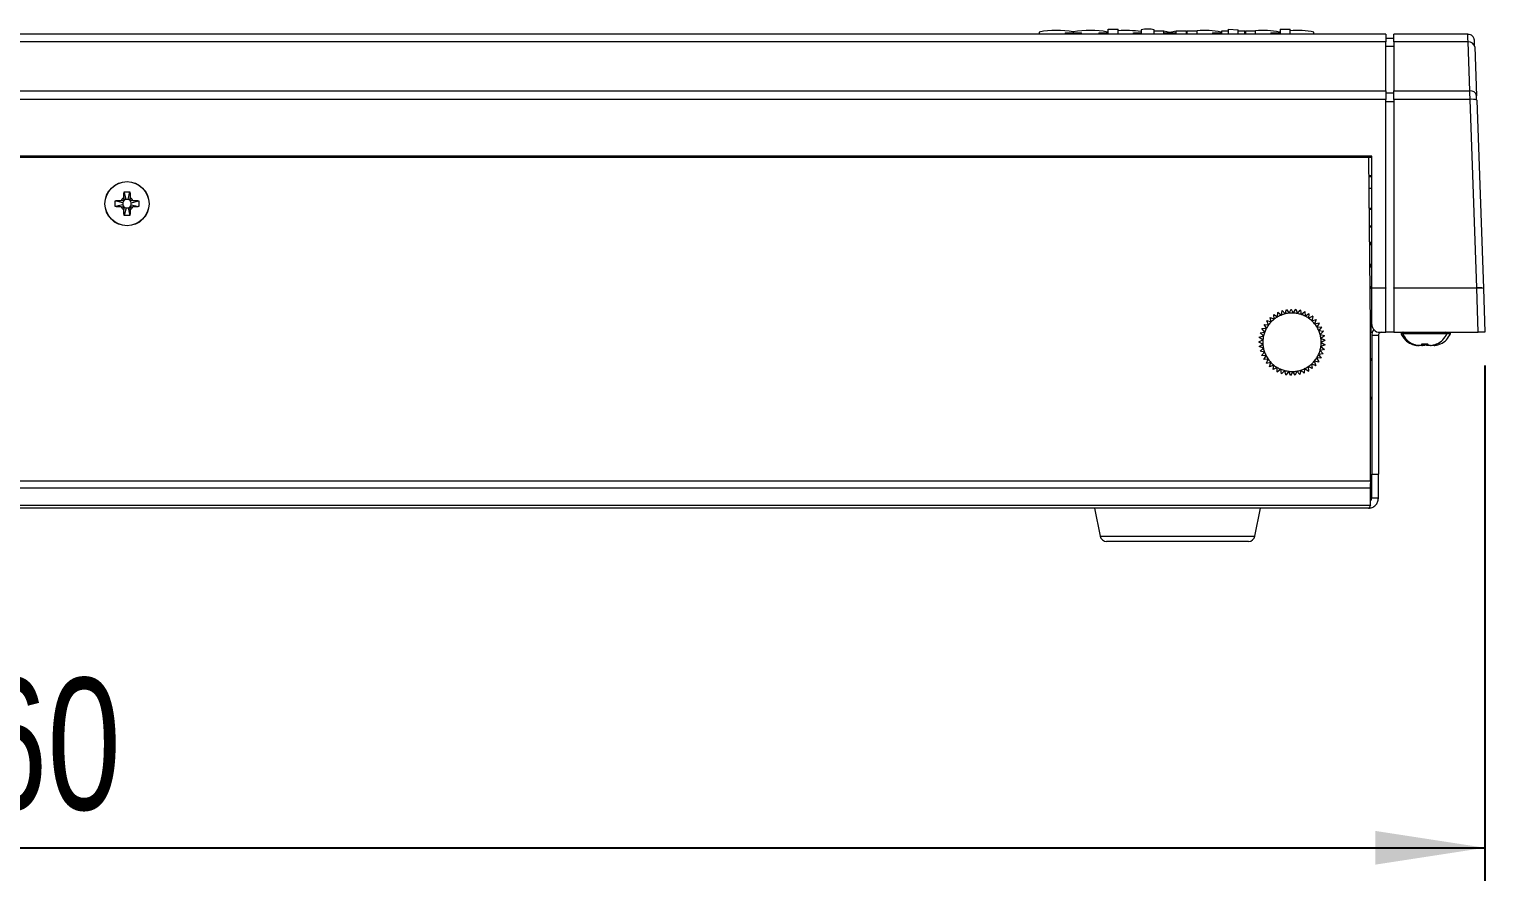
# Model space of a CAD drawing. Header units: millimetres. Extents: x 34 to 261, y 11 to 208.
# Drawn here: x 76.99 to 120.85, y 147.85 to 173.51 of the extents above; entities that cross this region are included whole.
import ezdxf

# ---------------------------------------------------------------- set-up
doc = ezdxf.new("R2010")
doc.units = ezdxf.units.MM
doc.styles.add('SLDTEXTSTYLE0', font='TXT', dxfattribs={"width": 0.75})
doc.dimstyles.new('SLDDIMSTYLE0', dxfattribs={"dimtxt": 3.96875, "dimasz": 3.302, "dimexe": 0, "dimexo": 0.0625, "dimgap": 0.992188, "dimtad": 1, "dimlfac": 5, "dimrnd": 1e-09, "dimzin": 12, "dimdsep": 46, "dimtxsty": 'SLDTEXTSTYLE0', "dimsah": 1, "dimcen": 0.09, "dimadec": 0, "dimazin": 3, "dimtfac": 1, "dimtofl": 0, "dimtmove": 0, "dimatfit": 3, "dimfxl": 1, "dimfrac": 2, "dimtolj": 1, "dimtzin": 12, "dimarcsym": 0})

# ---------------------------------------------------------------- blocks, each defined once
blk = doc.blocks.new('_D')
for p, q in [((34.333, 163.378), (34.333, 147.848)), ((120.851, 163.378), (120.851, 147.848)), ((34.333, 148.845), (120.851, 148.845))]:
    blk.add_line(p, q)
for points in [[(34.333, 148.845), (37.635, 148.337), (37.635, 149.353)], [(120.851, 148.845), (117.549, 149.353), (117.549, 148.337)]]:
    blk.add_solid(points)
at = {"insert": (67.581, 153.961), "char_height": 3.9688, "attachment_point": 1, "style": 'SLDTEXTSTYLE0'}
blk.add_mtext('432.60', dxfattribs=at)

msp = doc.modelspace()

# ---------------------------------------------------------------- linework, layer by layer
at = {"color": 7, "linetype": 'Continuous', "lineweight": 15}
for p, q in [((117.8719, 173.3547), (37.3119, 173.3547)), ((107.4219, 173.4224), (107.4219, 173.3547)), ((108.2025, 173.3974), (108.2025, 173.3547)), ((108.2025, 173.3974), (108.7014, 173.3974)), ((108.4519, 173.4303), (108.4519, 173.3974)), ((108.7014, 173.3547), (108.7014, 173.3974)), ((109.2225, 173.3974), (109.2225, 173.3547)), ((109.2225, 173.3974), (109.5019, 173.3974)), ((109.4819, 173.3974), (109.4819, 173.4224)), ((109.5019, 173.3547), (109.5019, 173.5097)), ((109.5019, 173.5097), (109.8019, 173.5097)), ((109.8019, 173.3547), (109.8019, 173.5097)), ((110.2625, 173.3547), (110.2625, 173.3974)), ((110.2625, 173.3974), (110.4919, 173.3974)), ((110.4919, 173.4896), (110.4919, 173.3547)), ((110.8919, 173.3547), (110.8919, 173.4896)), ((110.8919, 173.4626), (111.1785, 173.4626)), ((111.1785, 173.3547), (111.1785, 173.4626)), ((111.1785, 173.4626), (111.3619, 173.4205)), ((111.202, 173.3547), (111.202, 173.3974)), ((111.202, 173.3974), (111.5218, 173.3974)), ((111.3619, 173.4205), (111.5454, 173.4626)), ((111.3619, 173.3974), (111.3619, 173.4205)), ((111.5218, 173.3547), (111.5218, 173.3974)), ((111.5454, 173.3547), (111.5454, 173.4626)), ((111.5454, 173.4626), (111.8619, 173.4626)), ((111.8619, 173.3547), (111.8619, 173.4626)), ((111.8619, 173.3974), (111.8819, 173.3974)), ((111.8819, 173.3547), (111.8819, 173.4626)), ((111.8819, 173.4626), (112.1819, 173.4626)), ((112.1819, 173.3547), (112.1819, 173.4626)), ((112.6425, 173.3974), (112.6425, 173.3547)), ((112.6425, 173.3974), (112.9219, 173.3974)), ((112.9019, 173.3974), (112.9019, 173.4224)), ((112.9219, 173.3547), (112.9219, 173.4595)), ((112.9219, 173.4595), (113.1219, 173.4595)), ((113.1219, 173.5097), (113.4219, 173.4865)), ((113.1219, 173.3547), (113.1219, 173.5097)), ((113.4219, 173.3547), (113.4219, 173.4865)), ((113.4219, 173.4595), (113.6219, 173.4595)), ((113.6219, 173.3547), (113.6219, 173.4595)), ((113.6219, 173.3974), (113.6419, 173.3974)), ((113.6419, 173.4626), (113.9419, 173.4626)), ((113.6419, 173.4626), (113.6419, 173.3547)), ((113.9419, 173.3547), (113.9419, 173.4626)), ((114.4025, 173.3974), (114.4025, 173.3547)), ((114.4025, 173.3974), (114.6819, 173.3974)), ((114.6619, 173.3974), (114.6619, 173.4224)), ((114.6819, 173.5097), (114.6819, 173.3547)), ((114.6819, 173.5097), (114.9819, 173.5097)), ((114.9819, 173.3547), (114.9819, 173.5097)), ((115.7019, 173.3547), (115.7019, 173.4224)), ((117.8719, 173.3547), (117.8719, 173.1225)), ((120.3363, 173.3547), (118.1119, 173.3547)), ((118.1119, 173.1225), (118.1119, 173.3547)), ((117.8719, 173.1225), (37.3119, 173.1225)), ((118.1119, 173.2313), (117.8719, 173.2313)), ((117.8719, 171.6489), (117.8719, 173.1225)), ((117.8719, 172.9991), (118.1119, 172.9991)), ((120.3442, 173.1225), (118.1119, 173.1225)), ((118.1119, 173.1225), (118.1119, 171.6489)), ((120.4002, 171.6489), (120.3442, 173.1225)), ((120.544, 172.9759), (120.6001, 171.5023)), ((37.3119, 171.6489), (117.8719, 171.6489)), ((117.8719, 171.6489), (117.8719, 171.3905)), ((117.8719, 171.5872), (118.1119, 171.5872)), ((118.1119, 171.6489), (120.4002, 171.6489)), ((118.1119, 171.3905), (118.1119, 171.6489)), ((117.8719, 171.3905), (37.3119, 171.3905)), ((117.8719, 165.7144), (117.8719, 171.3905)), ((117.8719, 171.3288), (118.1119, 171.3288)), ((120.4049, 171.3905), (118.1119, 171.3905)), ((118.1119, 171.3905), (118.1119, 165.7144)), ((120.6049, 165.7144), (120.4049, 171.3905)), ((120.6048, 171.3731), (120.8048, 165.697)), ((117.4419, 169.682), (37.7419, 169.682)), ((117.4419, 169.643), (37.7419, 169.643)), ((117.4011, 164.5547), (117.3567, 169.643)), ((117.4419, 165.7144), (117.4419, 169.682)), ((117.4419, 169.088), (117.3615, 169.088)), ((117.3617, 169.0648), (117.4419, 169.0648)), ((79.8411, 168.4239), (79.8411, 168.3807)), ((79.911, 168.3772), (79.8561, 168.6078)), ((79.9712, 168.3772), (80.0261, 168.6078)), ((80.0411, 168.3807), (80.0411, 168.4239)), ((117.4419, 168.7056), (117.3649, 168.7056)), ((79.8146, 168.2809), (79.5841, 168.3357)), ((79.8146, 168.2206), (79.5841, 168.1657)), ((79.8111, 168.3507), (79.7679, 168.3507)), ((79.7679, 168.1507), (79.8111, 168.1507)), ((79.8411, 168.1208), (79.8411, 168.0775)), ((79.911, 168.1243), (79.8561, 167.8937)), ((79.9712, 168.1243), (80.0261, 167.8937)), ((80.0411, 168.0775), (80.0411, 168.1208)), ((80.0676, 168.2809), (80.2981, 168.3357)), ((80.0676, 168.2206), (80.2981, 168.1657)), ((80.1143, 168.3507), (80.0711, 168.3507)), ((80.0711, 168.1507), (80.1143, 168.1507)), ((117.4419, 168.1074), (117.3701, 168.1074)), ((117.3703, 168.0842), (117.4419, 168.0842)), ((117.4419, 167.5746), (117.3747, 167.5746)), ((117.3749, 167.5514), (117.4419, 167.5514)), ((117.4419, 167.0804), (117.3791, 167.0804)), ((117.3793, 167.0573), (117.4419, 167.0573)), ((117.4419, 167.0137), (117.3796, 167.0137)), ((117.4419, 166.4155), (117.3849, 166.4155)), ((117.3851, 166.3923), (117.4419, 166.3923)), ((117.4419, 166.3419), (117.3855, 166.3419)), ((117.4419, 165.7437), (117.3907, 165.7437)), ((117.3909, 165.7205), (117.4419, 165.7205)), ((117.4419, 165.7144), (117.8719, 165.7144)), ((117.4419, 165.7054), (117.4419, 165.7144)), ((117.4419, 164.6146), (117.4419, 165.7054)), ((117.8719, 165.7054), (117.4419, 165.7054)), ((117.8719, 165.7144), (117.8719, 165.7054)), ((117.8719, 164.3746), (117.8719, 165.7054)), ((118.1119, 165.7144), (120.6049, 165.7144)), ((118.1119, 165.7054), (118.1119, 165.7144)), ((120.6049, 165.7054), (118.1119, 165.7054)), ((118.1119, 165.7054), (118.1119, 164.3746)), ((120.6049, 165.7144), (120.6049, 165.7054)), ((120.6517, 164.3746), (120.6049, 165.7054)), ((120.8048, 165.697), (120.8512, 164.3746)), ((114.6081, 164.8408), (114.6093, 164.9767)), ((114.6126, 164.9783), (114.7189, 164.8936)), ((114.7189, 164.8936), (114.739, 165.028)), ((114.7425, 165.0291), (114.836, 164.9305)), ((114.836, 164.9305), (114.8747, 165.0608)), ((114.8782, 165.0614), (114.9571, 164.9507)), ((114.9571, 164.9507), (115.0135, 165.0744)), ((115.0171, 165.0745), (115.0798, 164.9539)), ((115.0798, 164.9539), (115.1529, 165.0685)), ((115.1565, 165.0681), (115.2018, 164.9399)), ((115.2018, 164.9399), (115.2901, 165.0432)), ((115.2936, 165.0423), (115.3207, 164.9092)), ((115.3207, 164.9092), (115.4225, 164.9992)), ((115.4258, 164.9978), (115.4341, 164.8621)), ((115.4341, 164.8621), (115.5474, 164.9371)), ((115.5505, 164.9352), (115.5398, 164.7998)), ((114.2169, 164.3832), (114.1306, 164.4881)), ((114.1321, 164.4914), (114.2679, 164.4949)), ((114.2679, 164.4949), (114.1969, 164.6108)), ((114.1989, 164.6139), (114.3339, 164.5985)), ((114.3339, 164.5985), (114.2798, 164.7231)), ((114.2821, 164.7259), (114.4137, 164.6918)), ((114.4137, 164.6918), (114.3774, 164.8228)), ((114.5057, 164.7731), (114.488, 164.9078)), ((114.491, 164.9098), (114.6081, 164.8408)), ((115.5398, 164.7998), (115.6625, 164.8582)), ((115.6653, 164.856), (115.6359, 164.7233)), ((115.6359, 164.7233), (115.7655, 164.7641)), ((115.768, 164.7615), (115.7203, 164.6342)), ((115.7203, 164.6342), (115.8544, 164.6566)), ((115.8565, 164.6536), (115.7916, 164.5342)), ((115.7916, 164.5342), (115.9275, 164.5377)), ((115.9291, 164.5345), (115.8483, 164.4253)), ((117.4159, 164.7929), (117.3991, 164.7858)), ((117.4009, 164.5744), (117.4011, 164.5744)), ((117.4435, 164.5873), (117.4011, 164.5694)), ((117.4011, 164.5547), (117.4011, 164.5744)), ((117.4011, 159.889), (117.4011, 164.5547)), ((117.4159, 164.7929), (117.4419, 164.804)), ((117.4211, 164.3746), (117.4211, 164.5746)), ((117.4211, 164.5746), (117.4453, 164.5746)), ((114.1627, 164.0214), (114.0411, 164.0821)), ((114.0412, 164.0857), (114.1638, 164.1441)), ((114.1638, 164.1441), (114.0519, 164.2211)), ((114.0524, 164.2247), (114.182, 164.2655)), ((114.182, 164.2655), (114.0819, 164.3574)), ((114.0829, 164.3609), (114.2169, 164.3832)), ((115.8483, 164.4253), (115.9833, 164.4099)), ((115.9845, 164.4065), (115.8892, 164.3096)), ((115.8892, 164.3096), (116.0207, 164.2755)), ((116.0215, 164.2719), (115.9136, 164.1893)), ((116.0394, 164.1336), (115.9211, 164.0667)), ((115.9211, 164.0667), (116.0381, 163.9977)), ((117.4011, 164.3746), (117.4211, 164.3746)), ((117.4211, 164.3746), (117.4583, 164.3746)), ((117.6411, 164.2746), (117.4411, 164.2746)), ((117.4411, 164.2746), (117.4411, 160.1036)), ((117.6411, 164.2746), (117.6411, 160.1036)), ((117.6819, 164.3746), (117.8719, 164.3746)), ((118.1119, 164.3746), (117.8719, 164.3746)), ((118.1119, 164.3746), (120.6517, 164.3746)), ((120.8512, 164.3746), (120.6517, 164.3746)), ((114.0494, 163.9464), (114.1627, 164.0214)), ((114.1787, 163.8996), (114.0498, 163.9428)), ((114.0769, 163.8096), (114.1787, 163.8996)), ((114.2115, 163.7813), (114.0778, 163.8061)), ((114.1232, 163.678), (114.2115, 163.7813)), ((114.2604, 163.6687), (114.1246, 163.6747)), ((114.1873, 163.5541), (114.2604, 163.6687)), ((115.7831, 163.6016), (115.8458, 163.4811)), ((115.9189, 163.5956), (115.7831, 163.6016)), ((115.977, 163.7225), (115.8417, 163.7095)), ((115.8417, 163.7095), (115.9206, 163.5988)), ((116.0169, 163.8561), (115.8848, 163.8245)), ((115.8848, 163.8245), (115.9783, 163.7259)), ((116.0378, 163.9941), (115.9114, 163.9443)), ((115.9114, 163.9443), (116.0177, 163.8597)), ((118.8679, 163.9746), (118.8187, 163.9746)), ((118.9411, 163.9746), (118.8679, 163.9746)), ((118.9497, 163.9792), (118.9761, 163.9746)), ((119.0493, 163.9746), (118.9761, 163.9746)), ((119.1383, 163.9746), (119.0919, 163.9746)), ((119.2143, 163.9746), (119.1411, 163.9746)), ((119.2486, 163.9806), (119.2493, 163.9746)), ((119.3226, 163.9746), (119.2493, 163.9746)), ((114.3245, 163.564), (114.1892, 163.551)), ((114.2681, 163.4404), (114.3245, 163.564)), ((114.4025, 163.4692), (114.2704, 163.4376)), ((114.3639, 163.339), (114.4025, 163.4692)), ((114.493, 163.3863), (114.3666, 163.3365)), ((114.4729, 163.2519), (114.493, 163.3863)), ((114.5942, 163.3167), (114.4759, 163.2498)), ((114.5929, 163.1808), (114.5942, 163.3167)), ((114.704, 163.2619), (114.5962, 163.1792)), ((114.7217, 163.1271), (114.704, 163.2619)), ((114.8204, 163.2229), (114.7251, 163.126)), ((114.8567, 163.0919), (114.8204, 163.2229)), ((114.9411, 163.2004), (114.8603, 163.0912)), ((114.9953, 163.0758), (114.9411, 163.2004)), ((115.0638, 163.195), (114.9989, 163.0756)), ((115.1347, 163.0791), (115.0638, 163.195)), ((115.186, 163.2068), (115.1384, 163.0795)), ((115.2724, 163.1019), (115.186, 163.2068)), ((115.3054, 163.2354), (115.2759, 163.1027)), ((115.4055, 163.1435), (115.3054, 163.2354)), ((115.4196, 163.2803), (115.4089, 163.1448)), ((115.5316, 163.2033), (115.4196, 163.2803)), ((115.6481, 163.28), (115.5265, 163.3407)), ((115.5265, 163.3407), (115.5348, 163.2051)), ((115.6239, 163.4154), (115.651, 163.2823)), ((115.7528, 163.3723), (115.6239, 163.4154)), ((115.8436, 163.4781), (115.71, 163.503)), ((115.71, 163.503), (115.7553, 163.3748)), ((117.4411, 160.1036), (117.6411, 160.1036)), ((117.4411, 159.3746), (117.4411, 160.1036)), ((117.6411, 159.3746), (117.6411, 160.1036)), ((117.4011, 159.889), (37.7811, 159.889)), ((117.4011, 159.6769), (37.7811, 159.6769)), ((117.4011, 159.889), (117.4011, 159.6769)), ((117.4015, 159.8183), (117.4011, 159.8183)), ((117.4015, 159.6769), (117.4011, 159.6769)), ((117.4015, 159.6769), (117.4015, 159.8183)), ((117.4015, 159.1625), (117.4015, 159.6769)), ((117.6411, 159.3746), (117.4411, 159.3746)), ((37.7807, 159.1625), (117.4015, 159.1625)), ((117.3411, 159.0746), (37.8411, 159.0746)), ((109.0911, 159.0746), (109.2589, 158.2354)), ((113.9233, 158.2354), (114.0911, 159.0746)), ((113.7271, 158.0746), (109.4551, 158.0746))]:
    msp.add_line(p, q, dxfattribs=at)
at = {"color": 8, "linetype": 'Continuous', "lineweight": 15}
for p, q in [((117.391, 165.709), (117.4419, 165.709)), ((117.4419, 164.7317), (117.4159, 164.7929)), ((118.3775, 164.3326), (118.3284, 164.3326)), ((119.7047, 164.3326), (118.3775, 164.3326)), ((119.8129, 164.3326), (119.7047, 164.3326)), ((109.2589, 158.2354), (111.5911, 158.2354)), ((111.5911, 158.2354), (113.9233, 158.2354))]:
    msp.add_line(p, q, dxfattribs=at)
at = {"color": 7, "linetype": 'Continuous', "lineweight": 15}
for radius in [0.6661, 0.6636]:
    msp.add_circle((79.9411, 168.2507), radius, dxfattribs=at)
for centre, radius, start, end in [((107.9591, 170.5074), 2.9641, 80.42998, 100.44183), ((108.9444, 170.4705), 3.0005, 79.68069, 99.44749), ((110.0303, 170.0412), 3.426, 82.25627, 93.8222), ((110.6919, 172.4536), 1.0551, 79.07343, 100.92657), ((112.4215, 171.1013), 2.3704, 78.306, 95.80045), ((114.1815, 171.1013), 2.3704, 78.306, 95.80045), ((115.2215, 171.1013), 2.3704, 78.306, 95.80045), ((120.3672, 172.9444), 0.1796, 10.12762, 97.36418), ((120.4232, 171.4707), 0.1796, 10.12762, 97.36418), ((120.4689, 170.9685), 0.4268, 71.43312, 98.61982), ((79.9411, 168.2507), 0.2, 120, 150), ((79.9411, 168.2507), 0.2, 30, 60), ((79.9411, 168.2507), 0.2, 210, 240), ((79.9411, 168.2507), 0.13, 166.6075, 193.3925), ((79.9411, 168.2507), 0.13, 135, 166.6075), ((79.9411, 168.2507), 0.13, 193.3925, 225), ((79.9411, 168.2507), 0.13, 103.3925, 135), ((79.9411, 168.2507), 0.13, 225, 256.6075), ((79.9411, 168.2507), 0.13, 76.6075, 103.3925), ((79.9411, 168.2507), 0.13, 256.6075, 283.3925), ((79.9411, 168.2507), 0.13, 45, 76.6075), ((79.9411, 168.2507), 0.13, 283.3925, 315), ((79.9411, 168.2507), 0.13, 13.3925, 45), ((79.9411, 168.2507), 0.13, 315, 346.6075), ((79.9411, 168.2507), 0.2, 300, 330), ((79.9411, 168.2507), 0.13, 346.6075, 13.3925), ((120.6689, 165.2924), 0.4268, 71.43312, 98.61982), ((120.6775, 165.0543), 0.6551, 78.79309, 96.3579), ((115.0411, 164.0747), 1, 115.37345, 115.58121), ((115.0411, 164.0747), 0.88, 103.47733, 111.47733), ((115.0411, 164.0747), 1, 107.37345, 107.58121), ((115.0411, 164.0747), 0.88, 95.47733, 103.47733), ((115.0411, 164.0747), 1, 99.37345, 99.58121), ((115.0411, 164.0747), 0.88, 87.47733, 95.47733), ((115.0411, 164.0747), 1, 91.37345, 91.58121), ((115.0411, 164.0747), 0.88, 79.47733, 87.47733), ((115.0411, 164.0747), 1, 83.37345, 83.58121), ((115.0411, 164.0747), 0.88, 71.47733, 79.47733), ((115.0411, 164.0747), 1, 75.37345, 75.58121), ((115.0411, 164.0747), 1, 67.37345, 67.58121), ((115.0411, 164.0747), 1, 59.37345, 59.58121), ((115.0411, 164.0747), 1, 155.37345, 155.58121), ((115.0411, 164.0747), 1, 147.37345, 147.58121), ((115.0411, 164.0747), 0.88, 151.47733, 159.47733), ((115.0411, 164.0747), 0.88, 143.47733, 151.47733), ((115.0411, 164.0747), 1, 139.37345, 139.58121), ((115.0411, 164.0747), 0.88, 135.47733, 143.47733), ((115.0411, 164.0747), 1, 131.37345, 131.58121), ((115.0411, 164.0747), 0.88, 127.47733, 135.47733), ((115.0411, 164.0747), 1, 123.37345, 123.58121), ((115.0411, 164.0747), 0.88, 119.47733, 127.47733), ((115.0411, 164.0747), 0.88, 111.47733, 119.47733), ((115.0411, 164.0747), 0.88, 63.47733, 71.47733), ((115.0411, 164.0747), 0.88, 55.47733, 63.47733), ((115.0411, 164.0747), 0.88, 47.47733, 55.47733), ((115.0411, 164.0747), 0.88, 39.47733, 47.47733), ((115.0411, 164.0747), 1, 51.37345, 51.58121), ((115.0411, 164.0747), 0.88, 31.47733, 39.47733), ((115.0411, 164.0747), 1, 43.37345, 43.58121), ((115.0411, 164.0747), 0.88, 23.47733, 31.47733), ((115.0411, 164.0747), 1, 35.37345, 35.58121), ((115.0411, 164.0747), 1, 27.37345, 27.58121), ((117.6819, 164.6146), 0.24, 180, 270), ((115.0411, 164.0747), 1, 179.37345, 179.58121), ((115.0411, 164.0747), 1, 171.37345, 171.58121), ((115.0411, 164.0747), 1, 163.37345, 163.58121), ((115.0411, 164.0747), 0.88, 175.47733, 183.47733), ((115.0411, 164.0747), 0.88, 167.47733, 175.47733), ((115.0411, 164.0747), 0.88, 159.47733, 167.47733), ((115.0411, 164.0747), 0.88, 15.47733, 23.47733), ((115.0411, 164.0747), 0.88, 7.47733, 15.47733), ((115.0411, 164.0747), 0.88, 351.47733, 359.47733), ((115.0411, 164.0747), 0.88, 359.47733, 7.47733), ((115.0411, 164.0747), 1, 19.37345, 19.58121), ((115.0411, 164.0747), 1, 11.37345, 11.58121), ((115.0411, 164.0747), 1, 3.37345, 3.58121), ((117.7411, 164.2746), 0.3, 142.84717, 180), ((117.7411, 164.2746), 0.1, 90, 180), ((118.3559, 164.3446), 0.03, 90, 203.50805), ((118.8856, 164.575), 0.6077, 203.50805, 245.25107), ((118.405, 164.3446), 0.03, 90, 203.50805), ((118.9348, 164.575), 0.6077, 203.50805, 245.25107), ((119.1474, 164.575), 0.6077, 294.76082, 336.49195), ((119.2557, 164.575), 0.6077, 294.76082, 336.49195), ((119.6772, 164.3446), 0.03, 336.49195, 90), ((119.7854, 164.3446), 0.03, 336.49195, 90), ((115.0411, 164.0747), 1, 187.37345, 187.58121), ((115.0411, 164.0747), 1, 195.37345, 195.58121), ((115.0411, 164.0747), 1, 203.37345, 203.58121), ((115.0411, 164.0747), 0.88, 183.47733, 191.47733), ((115.0411, 164.0747), 0.88, 191.47733, 199.47733), ((115.0411, 164.0747), 0.88, 199.47733, 207.47733), ((115.0411, 164.0747), 0.88, 207.47733, 215.47733), ((115.0411, 164.0747), 0.88, 319.47733, 327.47733), ((115.0411, 164.0747), 0.88, 327.47733, 335.47733), ((115.0411, 164.0747), 0.88, 335.47733, 343.47733), ((115.0411, 164.0747), 0.88, 343.47733, 351.47733), ((115.0411, 164.0747), 1, 331.37345, 331.58121), ((115.0411, 164.0747), 1, 339.37345, 339.58121), ((115.0411, 164.0747), 1, 347.37345, 347.58121), ((115.0411, 164.0747), 1, 355.37345, 355.58121), ((115.0411, 164.0747), 1, 211.37345, 211.58121), ((115.0411, 164.0747), 1, 219.37345, 219.58121), ((115.0411, 164.0747), 0.88, 215.47733, 223.47733), ((115.0411, 164.0747), 1, 227.37345, 227.58121), ((115.0411, 164.0747), 0.88, 223.47733, 231.47733), ((115.0411, 164.0747), 1, 235.37345, 235.58121), ((115.0411, 164.0747), 0.88, 231.47733, 239.47733), ((115.0411, 164.0747), 1, 243.37345, 243.58121), ((115.0411, 164.0747), 0.88, 239.47733, 247.47733), ((115.0411, 164.0747), 0.88, 247.47733, 255.47733), ((115.0411, 164.0747), 0.88, 255.47733, 263.47733), ((115.0411, 164.0747), 0.88, 263.47733, 271.47733), ((115.0411, 164.0747), 0.88, 271.47733, 279.47733), ((115.0411, 164.0747), 0.88, 279.47733, 287.47733), ((115.0411, 164.0747), 0.88, 287.47733, 295.47733), ((115.0411, 164.0747), 0.88, 295.47733, 303.47733), ((115.0411, 164.0747), 0.88, 303.47733, 311.47733), ((115.0411, 164.0747), 1, 299.37345, 299.58121), ((115.0411, 164.0747), 0.88, 311.47733, 319.47733), ((115.0411, 164.0747), 1, 307.37345, 307.58121), ((115.0411, 164.0747), 1, 315.37345, 315.58121), ((115.0411, 164.0747), 1, 323.37345, 323.58121), ((117.3411, 163.5946), 0.1, 306.8699, 0), ((115.0411, 164.0747), 1, 251.37345, 251.58121), ((115.0411, 164.0747), 1, 259.37345, 259.58121), ((115.0411, 164.0747), 1, 267.37345, 267.58121), ((115.0411, 164.0747), 1, 275.37345, 275.58121), ((115.0411, 164.0747), 1, 283.37345, 283.58121), ((115.0411, 164.0747), 1, 291.37345, 291.58121), ((117.3411, 162.3546), 0.1, 0, 53.1301), ((109.4551, 158.2746), 0.2, 191.30993, 270), ((113.7271, 158.2746), 0.2, 270, 348.69007)]:
    msp.add_arc(centre, radius, start, end, dxfattribs=at)
at = {"color": 8, "linetype": 'Continuous', "lineweight": 15}
msp.add_ellipse((120.3643, 172.3547), major_axis=(-0.0279, 1), ratio=0.0020772, start_param=5.5877167, end_param=6.2830749, dxfattribs=at)
at = {"color": 7, "linetype": 'Continuous', "lineweight": 15}
for centre, major_axis, ratio, start_param, end_param in [((120.5642, 172.3617), (-0.0279, 0.8), 0.0025953, 5.5876841, 5.8707048), ((120.4052, 171.3418), (-0.007, 0.4), 0.0012988, 4.8345393, 5.5877521), ((120.6051, 171.3487), (-0.007, 0.2), 0.0025953, 4.8344714, 5.5876841)]:
    msp.add_ellipse(centre, major_axis=major_axis, ratio=ratio, start_param=start_param, end_param=end_param, dxfattribs=at)
for points, knots in [([(120.5396, 173.0883), (120.5389, 173.1057), (120.5374, 173.1437), (120.5366, 173.1579), (120.536, 173.168), (120.5354, 173.1747), (120.5345, 173.1828), (120.5311, 173.2032), (120.5201, 173.2383), (120.4926, 173.2843), (120.4458, 173.3261), (120.3897, 173.3525), (120.3516, 173.3518), (120.3367, 173.3516)], [0, 0, 0, 0, 0.193774, 0.4232446, 0.4814261, 0.5052242, 0.5239931, 0.5472116, 0.6182756, 0.7025255, 0.8120693, 0.9263563, 1, 1, 1, 1]), ([(79.8411, 168.4239), (79.8417, 168.4551), (79.8427, 168.5023), (79.8479, 168.5633), (79.8534, 168.5929), (79.8561, 168.6078)], [0, 0, 0, 0, 0.493334, 0.7455737, 1, 1, 1, 1]), ([(79.8561, 168.6078), (79.8721, 168.609), (79.9041, 168.6116), (79.961, 168.6125), (80.0016, 168.6095), (80.0261, 168.6078)], [0, 0, 0, 0, 0.2831498, 0.5662928, 1, 1, 1, 1]), ([(80.0261, 168.6078), (80.0284, 168.5954), (80.0331, 168.5708), (80.0374, 168.5278), (80.0402, 168.4789), (80.0408, 168.4423), (80.0411, 168.4239)], [0, 0, 0, 0, 0.2113132, 0.422565, 0.7101265, 1, 1, 1, 1]), ([(79.5841, 168.1657), (79.5828, 168.1817), (79.5802, 168.2138), (79.5794, 168.2706), (79.5823, 168.3112), (79.5841, 168.3357)], [0, 0, 0, 0, 0.2831498, 0.5662928, 1, 1, 1, 1]), ([(79.5841, 168.3357), (79.5964, 168.3381), (79.621, 168.3427), (79.6641, 168.3471), (79.7129, 168.3498), (79.7495, 168.3504), (79.7679, 168.3507)], [0, 0, 0, 0, 0.2113132, 0.422565, 0.7101265, 1, 1, 1, 1]), ([(79.7679, 168.1507), (79.7367, 168.1514), (79.6896, 168.1524), (79.6285, 168.1576), (79.5989, 168.163), (79.5841, 168.1657)], [0, 0, 0, 0, 0.49333397, 0.74557372, 1, 1, 1, 1]), ([(79.8111, 168.3507), (79.8145, 168.3511), (79.8213, 168.3517), (79.8302, 168.3569), (79.837, 168.3645), (79.8406, 168.3729), (79.841, 168.3785), (79.8411, 168.3807)], [0, 0, 0, 0, 0.2148444, 0.4297042, 0.6442222, 0.8585955, 1, 1, 1, 1]), ([(79.8492, 168.3427), (79.8491, 168.3426), (79.8389, 168.3352), (79.8215, 168.3443), (79.8149, 168.348), (79.8118, 168.3503), (79.8111, 168.3507), (79.8111, 168.3507)], [0, 0, 0, 0, 0.0029538, 0.5059872, 0.8978495, 0.9999507, 1, 1, 1, 1]), ([(79.8111, 168.1507), (79.8111, 168.1507), (79.8118, 168.1512), (79.8149, 168.1534), (79.8206, 168.157), (79.8307, 168.1613), (79.8393, 168.1622), (79.8442, 168.1613), (79.847, 168.1602), (79.8484, 168.1594), (79.8491, 168.1589), (79.8492, 168.1588)], [0, 0, 0, 0, 0.0000492, 0.1019944, 0.4932581, 0.7434031, 0.8695668, 0.9331312, 0.9650577, 0.9970507, 1, 1, 1, 1]), ([(79.8411, 168.1208), (79.8408, 168.1242), (79.8401, 168.1309), (79.8349, 168.1399), (79.8273, 168.1466), (79.8189, 168.1502), (79.8134, 168.1506), (79.8111, 168.1507)], [0, 0, 0, 0, 0.21484443, 0.42970424, 0.64422216, 0.85859545, 1, 1, 1, 1]), ([(79.8411, 168.3807), (79.8411, 168.3807), (79.8415, 168.3801), (79.8437, 168.377), (79.8474, 168.3713), (79.8516, 168.3612), (79.8525, 168.3526), (79.8517, 168.3476), (79.8506, 168.3448), (79.8497, 168.3434), (79.8492, 168.3427), (79.8492, 168.3427)], [0, 0, 0, 0, 0.0000492, 0.1019944, 0.4932581, 0.7434031, 0.8695668, 0.9331312, 0.9650577, 0.9970507, 1, 1, 1, 1]), ([(79.8492, 168.1588), (79.8492, 168.1588), (79.8567, 168.1486), (79.8475, 168.1311), (79.8438, 168.1246), (79.8415, 168.1214), (79.8411, 168.1208), (79.8411, 168.1208)], [0, 0, 0, 0, 0.0029538, 0.5059872, 0.8978495, 0.9999507, 1, 1, 1, 1]), ([(79.8561, 167.8937), (79.8538, 167.906), (79.8491, 167.9307), (79.8448, 167.9737), (79.842, 168.0226), (79.8414, 168.0592), (79.8411, 168.0775)], [0, 0, 0, 0, 0.2113132, 0.422565, 0.7101265, 1, 1, 1, 1]), ([(80.033, 168.3427), (80.033, 168.3427), (80.0255, 168.3529), (80.0346, 168.3704), (80.0384, 168.3769), (80.0407, 168.3801), (80.0411, 168.3807), (80.0411, 168.3807)], [0, 0, 0, 0, 0.0029538, 0.5059872, 0.8978495, 0.9999507, 1, 1, 1, 1]), ([(80.0411, 168.0775), (80.0405, 168.0463), (80.0395, 167.9992), (80.0343, 167.9382), (80.0288, 167.9086), (80.0261, 167.8937)], [0, 0, 0, 0, 0.49333397, 0.74557372, 1, 1, 1, 1]), ([(80.0411, 168.1208), (80.0411, 168.1208), (80.0407, 168.1214), (80.0385, 168.1245), (80.0348, 168.1302), (80.0306, 168.1403), (80.0297, 168.1489), (80.0305, 168.1538), (80.0316, 168.1566), (80.0325, 168.1581), (80.033, 168.1588), (80.033, 168.1588)], [0, 0, 0, 0, 0.0000492, 0.1019944, 0.4932581, 0.7434031, 0.8695668, 0.9331312, 0.9650577, 0.9970507, 1, 1, 1, 1]), ([(80.0711, 168.3507), (80.0711, 168.3507), (80.0704, 168.3503), (80.0673, 168.3481), (80.0616, 168.3444), (80.0515, 168.3402), (80.0429, 168.3393), (80.038, 168.3402), (80.0352, 168.3413), (80.0338, 168.3421), (80.0331, 168.3426), (80.033, 168.3427)], [0, 0, 0, 0, 0.00004918, 0.10199443, 0.49325811, 0.74340312, 0.86956681, 0.93313122, 0.96505765, 0.99705071, 1, 1, 1, 1]), ([(80.033, 168.1588), (80.0331, 168.1589), (80.0433, 168.1663), (80.0607, 168.1572), (80.0673, 168.1534), (80.0704, 168.1512), (80.0711, 168.1507), (80.0711, 168.1507)], [0, 0, 0, 0, 0.0029538, 0.5059872, 0.8978495, 0.9999507, 1, 1, 1, 1]), ([(80.0411, 168.3807), (80.0414, 168.3773), (80.0421, 168.3706), (80.0473, 168.3616), (80.0549, 168.3548), (80.0633, 168.3513), (80.0688, 168.3509), (80.0711, 168.3507)], [0, 0, 0, 0, 0.21484443, 0.42970424, 0.64422216, 0.85859545, 1, 1, 1, 1]), ([(80.0711, 168.1507), (80.0677, 168.1504), (80.0609, 168.1497), (80.052, 168.1446), (80.0452, 168.137), (80.0416, 168.1286), (80.0412, 168.123), (80.0411, 168.1208)], [0, 0, 0, 0, 0.2148444, 0.4297042, 0.6442222, 0.8585955, 1, 1, 1, 1]), ([(80.1143, 168.3507), (80.1455, 168.3501), (80.1926, 168.3491), (80.2537, 168.3439), (80.2833, 168.3385), (80.2981, 168.3357)], [0, 0, 0, 0, 0.493334, 0.7455737, 1, 1, 1, 1]), ([(80.2981, 168.1657), (80.2858, 168.1634), (80.2612, 168.1587), (80.2181, 168.1544), (80.1693, 168.1516), (80.1327, 168.151), (80.1143, 168.1507)], [0, 0, 0, 0, 0.2113132, 0.422565, 0.7101265, 1, 1, 1, 1]), ([(80.2981, 168.3357), (80.2994, 168.3197), (80.302, 168.2877), (80.3028, 168.2309), (80.2999, 168.1903), (80.2981, 168.1657)], [0, 0, 0, 0, 0.2831498, 0.5662928, 1, 1, 1, 1]), ([(80.0261, 167.8937), (80.0101, 167.8924), (79.9781, 167.8899), (79.9212, 167.889), (79.8806, 167.8919), (79.8561, 167.8937)], [0, 0, 0, 0, 0.2831498, 0.5662928, 1, 1, 1, 1]), ([(114.3801, 164.8252), (114.4166, 164.81), (114.4582, 164.7928), (114.5004, 164.7753), (114.5057, 164.7731)], [0, 0, 0, 0, 0.8750035, 1, 1, 1, 1]), ([(115.9136, 164.1893), (115.9504, 164.174), (115.9924, 164.1566), (116.034, 164.1394), (116.0391, 164.1372)], [0, 0, 0, 0, 0.8750031, 1, 1, 1, 1]), ([(118.6311, 164.0235), (118.631, 164.0234), (118.6304, 164.0231), (118.6328, 164.0247), (118.6349, 164.0261)], [0, 0, 0, 0, 0.1339013, 1, 1, 1, 1]), ([(118.6349, 164.0261), (118.6472, 164.0209), (118.6719, 164.0106), (118.7149, 163.9963), (118.7638, 163.9832), (118.8004, 163.9775), (118.8187, 163.9746)], [0, 0, 0, 0, 0.2113132, 0.422565, 0.7101265, 1, 1, 1, 1]), ([(118.6802, 164.0235), (118.6802, 164.0234), (118.6796, 164.0231), (118.682, 164.0247), (118.6841, 164.0261)], [0, 0, 0, 0, 0.1339013, 1, 1, 1, 1]), ([(118.6841, 164.0261), (118.6964, 164.0209), (118.721, 164.0106), (118.7641, 163.9963), (118.8129, 163.9832), (118.8495, 163.9775), (118.8679, 163.9746)], [0, 0, 0, 0, 0.21131315, 0.42256497, 0.71012653, 1, 1, 1, 1]), ([(118.9411, 163.9746), (118.9417, 163.98), (118.9427, 163.9882), (118.9479, 164.0077), (118.9534, 164.02), (118.9561, 164.0261)], [0, 0, 0, 0, 0.49333397, 0.74557372, 1, 1, 1, 1]), ([(118.9561, 164.0261), (118.9721, 164.0252), (119.0041, 164.0235), (119.061, 164.0229), (119.1016, 164.0249), (119.1261, 164.0261)], [0, 0, 0, 0, 0.2831498, 0.5662928, 1, 1, 1, 1]), ([(119.0493, 163.9746), (119.05, 163.98), (119.051, 163.9882), (119.0562, 164.0077), (119.0616, 164.02), (119.0643, 164.0261)], [0, 0, 0, 0, 0.49333397, 0.74557372, 1, 1, 1, 1]), ([(119.0769, 164.0261), (119.0793, 164.0209), (119.0839, 164.0106), (119.0883, 163.9963), (119.091, 163.9832), (119.0916, 163.9775), (119.0919, 163.9746)], [0, 0, 0, 0, 0.2113132, 0.422565, 0.7101265, 1, 1, 1, 1]), ([(119.1261, 164.0261), (119.1284, 164.0209), (119.1331, 164.0106), (119.1374, 163.9963), (119.1402, 163.9832), (119.1408, 163.9775), (119.1411, 163.9746)], [0, 0, 0, 0, 0.2113132, 0.422565, 0.7101265, 1, 1, 1, 1]), ([(119.2143, 163.9746), (119.2455, 163.98), (119.2926, 163.9882), (119.3537, 164.0077), (119.3833, 164.02), (119.3981, 164.0261)], [0, 0, 0, 0, 0.493334, 0.7455737, 1, 1, 1, 1]), ([(119.3226, 163.9746), (119.3537, 163.98), (119.4009, 163.9882), (119.4619, 164.0077), (119.4915, 164.02), (119.5064, 164.0261)], [0, 0, 0, 0, 0.493334, 0.7455737, 1, 1, 1, 1]), ([(119.3981, 164.0261), (119.3995, 164.0252), (119.4019, 164.0236), (119.4019, 164.0235), (119.402, 164.0235)], [0, 0, 0, 0, 0.5666166, 1, 1, 1, 1]), ([(119.5064, 164.0261), (119.5077, 164.0252), (119.5101, 164.0236), (119.5102, 164.0235), (119.5102, 164.0235)], [0, 0, 0, 0, 0.5666166, 1, 1, 1, 1]), ([(117.4146, 159.3081), (117.4219, 159.3171), (117.4374, 159.3365), (117.4398, 159.3613), (117.4411, 159.3746)], [0, 0, 0, 0, 0.4653898, 1, 1, 1, 1]), ([(117.4015, 159.1625), (117.3929, 159.1412), (117.3755, 159.0978), (117.3553, 159.0764), (117.3437, 159.0749), (117.3411, 159.0746)], [0, 0, 0, 0, 0.4251733, 0.8683755, 1, 1, 1, 1])]:
    msp.add_open_spline(points, degree=3, knots=knots, dxfattribs=at)
msp.add_open_spline([(117.3411, 159.0746), (117.3804, 159.0791), (117.459, 159.0881), (117.5582, 159.1575), (117.6276, 159.2567), (117.6366, 159.3353), (117.6411, 159.3746)], degree=3, dxfattribs=at)

# ---------------------------------------------------------------- dimensions: what is measured, and where the dimension line sits
dim = msp.add_linear_dim(base=(120.8512, 148.8445), p1=(34.3326, 164.3746), p2=(120.8512, 164.3746), text='432.60', dimstyle='SLDDIMSTYLE0')
dim.commit()
dim.dimension.update_dxf_attribs({"geometry": '_D', "text_midpoint": (75.6431, 148.8445), "dimtype": 160})

doc.saveas('drawing.dxf')
